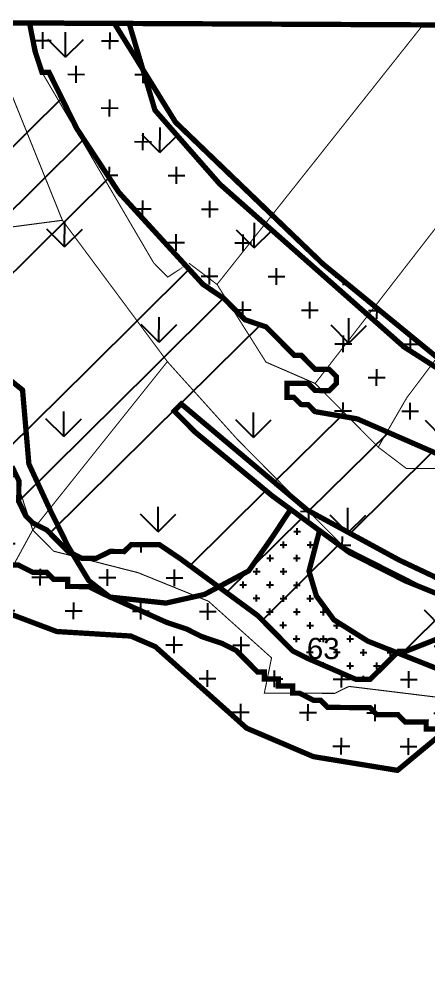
# Model space of a CAD drawing. Header units: metres. Extents: x 318080 to 326887, y 1838772 to 1852662.
# Drawn here: x 324579 to 324813, y 1852085 to 1852635 of the extents above; entities that cross this region are included whole.
import ezdxf

# ---------------------------------------------------------------- set-up
doc = ezdxf.new("R2010")
doc.units = ezdxf.units.M
doc.header["$MEASUREMENT"] = 0
for name, color, linetype in [('CRZ LINE FOR RIVER OR CREEK', 84, 'Continuous'), ('CVCA', 229, 'Continuous'), ('HAZARDS LINE', 1, 'Continuous'), ('HIGH TIDE LINE', 6, 'Continuous'), ('INTERTIDAL ZONE', 5, 'Continuous'), ('MANGROOVES', 112, 'Continuous'), ('NDZ-200M FROM CRZ', 30, 'Continuous'), ('SURVEY NO.', 7, 'Continuous'), ('SURVEY PLOT BOUNDARY', 35, 'Continuous')]:
    doc.layers.add(name, color=color, linetype=linetype)
doc.styles.add('PDF Arial', font='arial.ttf')
pattern_1 = [(359.724175, (307091.112, 1837970.982), (19.304521, 19.119544), [9.606128, -28.818383]), (89.724175, (307095.892, 1837966.156), (-19.119544, 19.304521), [9.606128, -28.818383])]

# ---------------------------------------------------------------- blocks, each defined once
blk = doc.blocks.new('22')
at = {"layer": 'CVCA'}
h = blk.add_hatch(dxfattribs=at)
h.set_pattern_fill('GOST_GROUND', color=256, scale=12.102208, angle=-0.2758)
h.set_pattern_definition([(44.7242, (307091.11, 1837970.98), (171.1491, -0.8239), [242.0442]), (44.7242, (307127.42, 1837970.81), (171.1491, -0.8239), [242.0442]), (44.7242, (307163.72, 1837970.63), (171.1491, -0.8239), [242.0442])])
h.paths.add_polyline_path([(324679.42, 1852398.37), (324667.38, 1852410.53), (324671.43, 1852414.54), (324743.74, 1852353.68), (324796.05, 1852325.19), (324856.42, 1852296.65), (324868.5, 1852292.56), (324872.51, 1852288.51), (324908.76, 1852276.23), (324953.03, 1852255.84), (324957.07, 1852255.83), (324965.11, 1852251.75), (324977.19, 1852247.66), (325005.35, 1852231.39), (325021.47, 1852227.27), (325045.65, 1852223.12), (325053.7, 1852219.05), (325061.77, 1852219.01), (325081.92, 1852214.88), (325106.12, 1852214.76), (325110.17, 1852218.78), (325146.48, 1852218.6), (325158.56, 1852214.51), (325166.62, 1852214.47), (325166.6, 1852210.44), (325170.62, 1852206.38), (325170.54, 1852190.25), (325174.56, 1852186.19), (325174.54, 1852182.16), (325178.57, 1852182.14), (325178.61, 1852190.21), (325182.68, 1852198.26), (325182.74, 1852210.36), (325186.81, 1852218.41), (325186.89, 1852234.55), (325114.42, 1852263.14), (325062.06, 1852279.53), (324772.23, 1852405.99), (324748.05, 1852410.14), (324744.04, 1852414.19), (324740, 1852414.21), (324735.99, 1852418.27), (324731.95, 1852418.29), (324731.99, 1852426.36), (324744.09, 1852426.3), (324748.11, 1852422.24), (324756.18, 1852422.21), (324760.23, 1852426.22), (324760.25, 1852430.25), (324756.23, 1852434.31), (324748.17, 1852434.35), (324740.14, 1852442.45), (324736.1, 1852442.47), (324732.09, 1852446.53), (324724.06, 1852454.64), (324720.05, 1852458.69), (324707.96, 1852462.78), (324695.92, 1852474.94), (324683.86, 1852483.07), (324635.71, 1852535.75), (324627.7, 1852547.89), (324611.68, 1852572.18), (324595.7, 1852604.53), (324591.67, 1852604.55), (324587.69, 1852616.67), (324584.54, 1852632.82), (324490.96, 1852633.27), (324486.91, 1852629.26), (324482.85, 1852625.24), (324482.83, 1852621.21), (324486.85, 1852617.16), (324486.83, 1852613.12), (324498.85, 1852596.93), (324502.83, 1852584.8), (324506.84, 1852580.75), (324506.8, 1852572.68), (324510.82, 1852568.63), (324506.71, 1852552.51), (324502.58, 1852532.36), (324506.57, 1852524.27), (324506.49, 1852508.13), (324502.46, 1852508.15), (324498.41, 1852504.13), (324494.37, 1852504.15), (324490.32, 1852500.14), (324490.2, 1852475.93), (324494.18, 1852463.81), (324494.16, 1852459.78), (324498.13, 1852447.65), (324502.13, 1852439.57), (324506.12, 1852431.48), (324518.19, 1852423.35), (324522.2, 1852419.3), (324546.34, 1852407.08), (324554.39, 1852403), (324558.43, 1852402.98), (324566.47, 1852398.91), (324570.47, 1852390.82), (324574.48, 1852386.77), (324574.44, 1852378.7), (324578.44, 1852370.61), (324578.38, 1852358.51), (324582.38, 1852350.42), (324586.39, 1852346.37), (324594.44, 1852342.29), (324602.47, 1852334.19), (324606.48, 1852330.13), (324614.53, 1852326.06), (324622.6, 1852326.02), (324630.68, 1852330.02), (324638.75, 1852329.98), (324642.8, 1852333.99), (324658.94, 1852333.92), (324671, 1852325.79), (324715.22, 1852293.3), (324735.29, 1852273.03), (324743.34, 1852268.96), (324771.51, 1852256.72), (324779.58, 1852256.68), (324787.69, 1852264.71), (324795.79, 1852272.74), (324799.83, 1852272.72), (324820.04, 1852280.69), (324824.09, 1852284.71), (324824.17, 1852300.84), (324820.15, 1852304.9), (324800.02, 1852313.06), (324767.83, 1852329.36), (324723.61, 1852361.84)])
at = {"layer": 'INTERTIDAL ZONE'}
h = blk.add_hatch(dxfattribs=at)
h.set_pattern_fill('CROSS', color=256, scale=1.210221, angle=-0.2758)
h.set_pattern_definition([(359.724175, (307091.112, 1837970.982), (7.7218084, 7.6478177), [3.842451, -11.527353]), (89.724175, (307093.024, 1837969.051), (-7.6478177, 7.7218084), [3.842451, -11.527353])])
h.paths.add_polyline_path([(324744.6, 1852318.72), (324750.64, 1852341.98), (324734.1, 1852354.14), (324723.83, 1852338.56), (324710.07, 1852318.91), (324692.86, 1852309.73), (324715.22, 1852293.3), (324735.29, 1852273.03), (324743.34, 1852268.96), (324771.51, 1852256.72), (324779.58, 1852256.68), (324787.69, 1852264.71), (324795.04, 1852271.99), (324778.29, 1852278.63), (324758.88, 1852290.85), (324748.83, 1852304.55)])
at = {"layer": 'MANGROOVES'}
h = blk.add_hatch(dxfattribs=at)
h.set_pattern_fill('GRASS', color=256, scale=3.025552, angle=-0.2758)
h.set_pattern_definition([(89.72418, (307091.11, 1837970.98), (-54.07824, 54.60143), [14.4092, -94.27174]), (44.72418, (307091.11, 1837970.98), (-54.07824, 54.60143), [14.4092, -62.43983]), (134.72418, (307091.11, 1837970.98), (-54.60143, -54.07824), [14.4092, -62.43983])])
h.paths.add_polyline_path([(324462.95, 1852633.29), (324464.93, 1852623.42), (324473.67, 1852601.9), (324483.73, 1852588.46), (324490.71, 1852568.71), (324487.1, 1852554.32), (324468.83, 1852541.77), (324455.47, 1852497.94), (324448.51, 1852472.45), (324445.93, 1852456.65), (324451.75, 1852436.22), (324462.42, 1852419.56), (324481.62, 1852413.66), (324514.49, 1852412.99), (324546.14, 1852420.67), (324571.73, 1852429.65), (324580.54, 1852422.53), (324584.17, 1852380.17), (324596.43, 1852353.58), (324606.7, 1852332.8), (324618.5, 1852313.29), (324630.59, 1852303.88), (324662.69, 1852300.44), (324684.72, 1852305.38), (324710.07, 1852318.91), (324723.83, 1852338.56), (324734.1, 1852354.14), (324750.64, 1852341.98), (324744.6, 1852318.72), (324748.83, 1852304.55), (324758.88, 1852290.85), (324778.29, 1852278.63), (324852.85, 1852249.07), (324973.77, 1852203), (325047.38, 1852176.57), (325159.01, 1852145.71), (325196.94, 1852144.77), (325214.97, 1852159.09), (325227.43, 1852173.69), (325236.15, 1852199.17), (325232.99, 1852224.71), (325228.35, 1852259.11), (325210.49, 1852268.97), (325184.45, 1852280.8), (325158.21, 1852293.82), (325051.84, 1852337.83), (324914.97, 1852391.01), (324823.98, 1852431.25), (324799.03, 1852447.2), (324693.49, 1852540.52), (324656.38, 1852582.85), (324641.61, 1852632.55)])
at = {"layer": 'NDZ-200M FROM CRZ'}
h = blk.add_hatch(dxfattribs=at)
h.set_pattern_fill('CROSS', color=256, scale=3.025552, angle=-0.2758)
h.set_pattern_definition(pattern_1)
h.paths.add_polyline_path([(325148.5, 1852183.98), (325170.48, 1852178.14), (325178.57, 1852181.33), (325178.57, 1852182.14), (325174.54, 1852182.16), (325174.56, 1852186.19), (325170.54, 1852190.25), (325170.62, 1852206.38), (325166.6, 1852210.44), (325166.62, 1852214.47), (325158.56, 1852214.51), (325146.48, 1852218.6), (325110.17, 1852218.78), (325106.12, 1852214.76), (325081.92, 1852214.88), (325061.77, 1852219.01), (325053.7, 1852219.05), (325045.65, 1852223.12), (325021.47, 1852227.27), (325005.35, 1852231.39), (324977.19, 1852247.66), (324965.11, 1852251.75), (324957.07, 1852255.83), (324953.03, 1852255.84), (324908.76, 1852276.23), (324872.51, 1852288.51), (324868.5, 1852292.56), (324856.42, 1852296.65), (324796.05, 1852325.19), (324743.74, 1852353.68), (324671.43, 1852414.54), (324667.38, 1852410.53), (324679.42, 1852398.37), (324723.61, 1852361.84), (324767.83, 1852329.36), (324800.02, 1852313.06), (324820.15, 1852304.9), (324824.17, 1852300.84), (324824.09, 1852284.71), (324820.04, 1852280.69), (324799.83, 1852272.72), (324795.79, 1852272.74), (324787.69, 1852264.71), (324779.58, 1852256.68), (324771.51, 1852256.72), (324743.34, 1852268.96), (324735.29, 1852273.03), (324715.22, 1852293.3), (324671, 1852325.79), (324658.94, 1852333.92), (324642.8, 1852333.99), (324638.75, 1852329.98), (324630.68, 1852330.02), (324622.6, 1852326.02), (324614.53, 1852326.06), (324606.48, 1852330.13), (324602.47, 1852334.19), (324594.44, 1852342.29), (324586.39, 1852346.37), (324582.38, 1852350.42), (324578.38, 1852358.51), (324578.44, 1852370.61), (324574.44, 1852378.7), (324574.48, 1852386.77), (324570.47, 1852390.82), (324566.47, 1852398.91), (324558.43, 1852402.98), (324554.39, 1852403), (324546.34, 1852407.08), (324522.2, 1852419.3), (324518.19, 1852423.35), (324506.12, 1852431.48), (324502.13, 1852439.57), (324498.13, 1852447.65), (324494.16, 1852459.78), (324494.18, 1852463.81), (324490.2, 1852475.93), (324490.32, 1852500.14), (324494.37, 1852504.15), (324498.41, 1852504.13), (324502.46, 1852508.15), (324506.49, 1852508.13), (324506.57, 1852524.27), (324502.58, 1852532.36), (324506.71, 1852552.51), (324510.82, 1852568.63), (324506.8, 1852572.68), (324506.84, 1852580.75), (324502.83, 1852584.8), (324498.85, 1852596.93), (324486.83, 1852613.12), (324486.85, 1852617.16), (324482.83, 1852621.21), (324482.85, 1852625.24), (324486.91, 1852629.26), (324490.96, 1852633.27), (324448.02, 1852633.48), (324454.26, 1852550.74), (324439.79, 1852478.19), (324457.64, 1852415.57), (324477.67, 1852387.24), (324506.53, 1852364.44), (324533.93, 1852342.59), (324555.95, 1852308.19), (324574.04, 1852293.98), (324600.13, 1852284.15), (324642.55, 1852281.55), (324656.64, 1852275.43), (324708.86, 1852228.78), (324747.1, 1852212.46), (324795.3, 1852204.59), (324823.82, 1852228.23), (324842.07, 1852248.31), (324960.83, 1852199.32), (325039.35, 1852170.71), (325089.75, 1852166.43), (325124.08, 1852174.33)])
h = blk.add_hatch(dxfattribs=at)
h.set_pattern_fill('CROSS', color=256, scale=3.025552, angle=-0.2758)
h.set_pattern_definition(pattern_1)
h.paths.add_polyline_path([(325191.18, 1852286.97), (325183.17, 1852299.12), (325147.08, 1852343.67), (325143.06, 1852347.72), (325119, 1852376.08), (325114.98, 1852380.13), (325098.92, 1852396.35), (325090.92, 1852408.49), (325074.88, 1852428.74), (325062.84, 1852440.9), (325050.77, 1852449.03), (325038.73, 1852461.19), (325034.74, 1852469.28), (325030.72, 1852473.33), (325014.68, 1852493.58), (325010.67, 1852497.63), (325006.67, 1852505.72), (324982.59, 1852530.05), (324974.58, 1852542.19), (324970.56, 1852546.24), (324918.42, 1852607.01), (324899.17, 1852631.31), (324827.66, 1852631.65), (324836.19, 1852626), (324955.25, 1852479.04), (325100.56, 1852317.67), (325001.93, 1852358.49), (324826.82, 1852433.97), (324752.49, 1852494.84), (324668.17, 1852575.94), (324633.14, 1852632.59), (324584.54, 1852632.82), (324587.69, 1852616.67), (324591.67, 1852604.55), (324595.7, 1852604.53), (324611.68, 1852572.18), (324627.7, 1852547.89), (324635.71, 1852535.75), (324683.86, 1852483.07), (324695.92, 1852474.94), (324707.96, 1852462.78), (324720.05, 1852458.69), (324724.06, 1852454.64), (324732.09, 1852446.53), (324736.1, 1852442.47), (324740.14, 1852442.45), (324748.17, 1852434.35), (324756.23, 1852434.31), (324760.25, 1852430.25), (324760.23, 1852426.22), (324756.18, 1852422.21), (324748.11, 1852422.24), (324744.09, 1852426.3), (324731.99, 1852426.36), (324731.95, 1852418.29), (324735.99, 1852418.27), (324740, 1852414.21), (324744.04, 1852414.19), (324748.05, 1852410.14), (324772.23, 1852405.99), (325062.06, 1852279.53), (325114.42, 1852263.14), (325186.89, 1852234.55), (325186.81, 1852218.41), (325182.74, 1852210.36), (325182.68, 1852198.26), (325178.61, 1852190.21), (325178.57, 1852181.33), (325190.69, 1852186.11), (325212.95, 1852202.15), (325322.27, 1852118.53), (325528.67, 1852006.97), (325701.42, 1851860.9), (325793.86, 1851791.87), (325875.27, 1851751.94), (325987.23, 1851738.49), (326063.92, 1851748.21), (326111.03, 1851774.96), (326136.75, 1851794.25), (326177.05, 1851785.99), (326187.07, 1851773.84), (326220.12, 1851730.56), (326231.28, 1851689.73), (326236.03, 1851672.25), (326237.01, 1851672.74), (326237.13, 1851696.94), (326241.26, 1851717.1), (326241.43, 1851753.4), (326233.37, 1851753.44), (326233.66, 1851813.96), (326229.64, 1851818.01), (326229.66, 1851822.05), (326221.61, 1851826.12), (326217.58, 1851826.14), (326213.57, 1851830.19), (326209.53, 1851830.21), (326205.52, 1851834.27), (326201.48, 1851834.29), (326197.47, 1851838.34), (326197.45, 1851834.31), (326177.28, 1851834.4), (326169.23, 1851838.48), (326153.14, 1851846.62), (326149.12, 1851850.68), (326141.04, 1851846.68), (326136.98, 1851842.67), (326104.71, 1851842.82), (326100.66, 1851838.81), (326092.59, 1851838.84), (326092.57, 1851834.81), (326088.54, 1851834.83), (326092.55, 1851830.78), (326092.5, 1851818.67), (326084.43, 1851818.71), (326084.37, 1851806.61), (326080.32, 1851802.59), (326076.3, 1851806.65), (326064.2, 1851806.71), (326056.11, 1851802.71), (326052.06, 1851798.7), (326048.03, 1851798.71), (326043.97, 1851794.7), (326039.94, 1851794.72), (326023.79, 1851790.76), (325995.55, 1851790.9), (325991.5, 1851786.88), (325987.48, 1851790.94), (325983.47, 1851794.99), (325975.4, 1851795.03), (325971.39, 1851799.08), (325967.33, 1851795.07), (325955.23, 1851795.13), (325945.56, 1851796.79), (325947.17, 1851795.17), (325943.11, 1851791.15), (325926.98, 1851791.23), (325922.96, 1851795.28), (325914.86, 1851787.25), (325906.79, 1851787.29), (325902.74, 1851783.28), (325886.5, 1851763.18), (325886.52, 1851767.22), (325894.67, 1851783.32), (325890.65, 1851787.37), (325882.59, 1851787.41), (325878.59, 1851795.5), (325874.58, 1851799.55), (325870.54, 1851799.57), (325874.6, 1851803.58), (325874.62, 1851807.62), (325878.67, 1851811.63), (325878.71, 1851819.7), (325858.54, 1851819.8), (325854.53, 1851823.85), (325842.42, 1851823.91), (325834.38, 1851827.98), (325830.34, 1851828), (325794.16, 1851852.38), (325790.16, 1851860.47), (325782.13, 1851868.58), (325778.12, 1851872.63), (325774.1, 1851876.69), (325774.14, 1851884.76), (325770.13, 1851888.81), (325753.99, 1851888.89), (325749.94, 1851884.87), (325745.93, 1851888.93), (325741.89, 1851888.95), (325737.88, 1851893), (325737.9, 1851897.03), (325733.88, 1851901.09), (325713.83, 1851925.39), (325673.65, 1851957.86), (325641.5, 1851982.22), (325637.48, 1851986.28), (325633.47, 1851990.33), (325621.42, 1852002.49), (325605.33, 1852010.64), (325601.31, 1852014.69), (325597.3, 1852018.74), (325585.24, 1852026.87), (325561.13, 1852047.16), (325549.05, 1852051.25), (325476.6, 1852083.88), (325428.33, 1852112.35), (325424.3, 1852112.37), (325420.28, 1852116.42), (325412.23, 1852120.5), (325408.22, 1852124.55), (325404.21, 1852128.6), (325400.19, 1852132.66), (325388.15, 1852144.82), (325343.87, 1852165.21), (325339.86, 1852169.26), (325319.73, 1852177.42), (325303.67, 1852193.64), (325295.63, 1852197.71), (325287.6, 1852205.82), (325243.38, 1852238.31)])
at = {"layer": 'CRZ LINE FOR RIVER OR CREEK', "ltscale": 0.1, "const_width": 3.03, "flags": 128}
for points in [[(324574.04, 1852293.98), (324600.13, 1852284.15), (324642.55, 1852281.55), (324656.64, 1852275.43), (324708.86, 1852228.78), (324747.1, 1852212.46), (324795.3, 1852204.59), (324823.82, 1852228.23), (324842.07, 1852248.31), (324960.83, 1852199.32), (325039.35, 1852170.71), (325089.75, 1852166.43), (325124.08, 1852174.33), (325148.5, 1852183.98), (325170.48, 1852178.14), (325190.69, 1852186.11), (325212.95, 1852202.15), (325322.27, 1852118.53)], [(324633.14, 1852632.59), (324668.17, 1852575.94), (324752.49, 1852494.84), (324826.82, 1852433.97), (325001.93, 1852358.49), (325100.56, 1852317.67), (324955.25, 1852479.04), (324836.19, 1852626), (324827.66, 1852631.65)]]:
    blk.add_lwpolyline(points, dxfattribs=at)
at = {"layer": 'CVCA', "lineweight": 50}
for points in [[(324584.54, 1852632.82), (324490.96, 1852633.27)], [(324578.38, 1852358.51), (324582.38, 1852350.42), (324586.39, 1852346.37), (324594.44, 1852342.29), (324602.47, 1852334.19), (324606.48, 1852330.13), (324614.53, 1852326.06), (324622.6, 1852326.02), (324630.68, 1852330.02), (324638.75, 1852329.98), (324642.8, 1852333.99), (324658.94, 1852333.92), (324671, 1852325.79), (324715.22, 1852293.3), (324735.29, 1852273.03), (324743.34, 1852268.96), (324771.51, 1852256.72), (324779.58, 1852256.68), (324787.69, 1852264.71), (324795.79, 1852272.74), (324799.83, 1852272.72), (324820.04, 1852280.69)], [(324820.15, 1852304.9), (324800.02, 1852313.06), (324767.83, 1852329.36), (324723.61, 1852361.84), (324679.42, 1852398.37), (324667.38, 1852410.53), (324671.43, 1852414.54), (324743.74, 1852353.68), (324796.05, 1852325.19), (324856.42, 1852296.65)], [(325062.06, 1852279.53), (324772.23, 1852405.99), (324748.05, 1852410.14), (324744.04, 1852414.19), (324740, 1852414.21), (324735.99, 1852418.27), (324731.95, 1852418.29), (324731.99, 1852426.36), (324744.09, 1852426.3), (324748.11, 1852422.24), (324756.18, 1852422.21), (324760.23, 1852426.22), (324760.25, 1852430.25), (324756.23, 1852434.31), (324748.17, 1852434.35), (324740.14, 1852442.45), (324736.1, 1852442.47), (324732.09, 1852446.53), (324724.06, 1852454.64), (324720.05, 1852458.69), (324707.96, 1852462.78), (324695.92, 1852474.94), (324683.86, 1852483.07), (324635.71, 1852535.75), (324627.7, 1852547.89), (324611.68, 1852572.18), (324595.7, 1852604.53), (324591.67, 1852604.55), (324587.69, 1852616.67), (324584.54, 1852632.82)]]:
    blk.add_lwpolyline(points, dxfattribs=at)
at = {"layer": 'HAZARDS LINE', "lineweight": 18, "const_width": 3.03}
blk.add_lwpolyline([(324574.17, 1852322.22), (324578.21, 1852322.2), (324586.25, 1852318.13), (324594.32, 1852318.09), (324598.34, 1852314.03), (324606.4, 1852314), (324606.38, 1852309.96), (324618.49, 1852309.9), (324626.53, 1852305.83), (324662.76, 1852289.52), (324674.84, 1852285.43), (324682.89, 1852281.35), (324694.97, 1852277.26), (324703.02, 1852273.19), (324711.05, 1852265.08), (324715.06, 1852261.02), (324719.1, 1852261.01), (324719.08, 1852256.97), (324727.14, 1852256.93), (324727.12, 1852252.9), (324735.19, 1852252.86), (324735.17, 1852248.82), (324739.21, 1852248.81), (324747.25, 1852244.73), (324751.29, 1852244.71), (324755.3, 1852240.66), (324779.5, 1852240.54), (324783.52, 1852236.49), (324795.62, 1852236.43), (324799.63, 1852232.38), (324811.73, 1852232.32), (324811.72, 1852228.28), (324823.82, 1852228.23)], dxfattribs=at)
at = {"layer": 'HIGH TIDE LINE', "lineweight": 35, "const_width": 3.03}
for points in [[(324584.54, 1852632.82), (324587.69, 1852616.67), (324591.67, 1852604.55), (324595.7, 1852604.53), (324611.68, 1852572.18), (324627.7, 1852547.89), (324635.71, 1852535.75), (324683.86, 1852483.07), (324695.92, 1852474.94), (324707.96, 1852462.78), (324720.05, 1852458.69), (324724.06, 1852454.64), (324732.09, 1852446.53), (324736.1, 1852442.47), (324740.14, 1852442.45), (324748.17, 1852434.35), (324756.23, 1852434.31), (324760.25, 1852430.25), (324760.23, 1852426.22), (324756.18, 1852422.21), (324748.11, 1852422.24), (324744.09, 1852426.3), (324731.99, 1852426.36), (324731.95, 1852418.29), (324735.99, 1852418.27), (324740, 1852414.21), (324744.04, 1852414.19), (324748.05, 1852410.14), (324772.23, 1852405.99), (325062.06, 1852279.53)], [(324856.42, 1852296.65), (324796.05, 1852325.19), (324743.74, 1852353.68), (324671.43, 1852414.54), (324667.38, 1852410.53), (324679.42, 1852398.37), (324723.61, 1852361.84), (324767.83, 1852329.36), (324800.02, 1852313.06), (324820.15, 1852304.9)], [(324820.04, 1852280.69), (324799.83, 1852272.72), (324795.79, 1852272.74), (324787.69, 1852264.71), (324779.58, 1852256.68), (324771.51, 1852256.72), (324743.34, 1852268.96), (324735.29, 1852273.03), (324715.22, 1852293.3), (324671, 1852325.79), (324658.94, 1852333.92), (324642.8, 1852333.99), (324638.75, 1852329.98), (324630.68, 1852330.02), (324622.6, 1852326.02), (324614.53, 1852326.06), (324606.48, 1852330.13), (324602.47, 1852334.19), (324594.44, 1852342.29), (324586.39, 1852346.37), (324582.38, 1852350.42), (324578.38, 1852358.51), (324578.44, 1852370.61), (324574.44, 1852378.7)]]:
    blk.add_lwpolyline(points, dxfattribs=at)
at = {"layer": 'INTERTIDAL ZONE', "const_width": 3.03, "flags": 128}
blk.add_lwpolyline([(324744.6, 1852318.72), (324750.64, 1852341.98), (324734.1, 1852354.14), (324723.83, 1852338.56), (324710.07, 1852318.91), (324692.86, 1852309.73), (324715.22, 1852293.3), (324735.29, 1852273.03), (324743.34, 1852268.96), (324771.51, 1852256.72), (324779.58, 1852256.68), (324787.69, 1852264.71), (324795.04, 1852271.99), (324778.29, 1852278.63), (324758.88, 1852290.85), (324748.83, 1852304.55)], close=True, dxfattribs=at)
at = {"layer": 'MANGROOVES', "const_width": 3.03, "flags": 128}
for points in [[(324571.73, 1852429.65), (324580.54, 1852422.53), (324584.17, 1852380.17), (324596.43, 1852353.58), (324606.7, 1852332.8), (324618.5, 1852313.29), (324630.59, 1852303.88), (324662.69, 1852300.44), (324684.72, 1852305.38), (324710.07, 1852318.91), (324723.83, 1852338.56), (324734.1, 1852354.14), (324750.64, 1852341.98), (324744.6, 1852318.72), (324748.83, 1852304.55), (324758.88, 1852290.85), (324778.29, 1852278.63), (324852.85, 1852249.07)], [(324823.98, 1852431.25), (324799.03, 1852447.2), (324693.49, 1852540.52), (324656.38, 1852582.85), (324641.61, 1852632.55), (324462.95, 1852633.29)]]:
    blk.add_lwpolyline(points, dxfattribs=at)
at = {"layer": 'NDZ-200M FROM CRZ', "const_width": 3.03, "flags": 128}
for points in [[(324856.42, 1852296.65), (324796.05, 1852325.19), (324743.74, 1852353.68), (324671.43, 1852414.54), (324667.38, 1852410.53), (324679.42, 1852398.37), (324723.61, 1852361.84), (324767.83, 1852329.36), (324800.02, 1852313.06), (324820.15, 1852304.9)], [(324820.04, 1852280.69), (324799.83, 1852272.72), (324795.79, 1852272.74), (324787.69, 1852264.71), (324779.58, 1852256.68), (324771.51, 1852256.72), (324743.34, 1852268.96), (324735.29, 1852273.03), (324715.22, 1852293.3), (324671, 1852325.79), (324658.94, 1852333.92), (324642.8, 1852333.99), (324638.75, 1852329.98), (324630.68, 1852330.02), (324622.6, 1852326.02), (324614.53, 1852326.06), (324606.48, 1852330.13), (324602.47, 1852334.19), (324594.44, 1852342.29), (324586.39, 1852346.37), (324582.38, 1852350.42), (324578.38, 1852358.51), (324578.44, 1852370.61), (324574.44, 1852378.7)], [(324574.04, 1852293.98), (324600.13, 1852284.15), (324642.55, 1852281.55), (324656.64, 1852275.43), (324708.86, 1852228.78), (324747.1, 1852212.46), (324795.3, 1852204.59), (324823.82, 1852228.23)], [(324899.17, 1852631.31), (324448.02, 1852633.48)], [(324574.04, 1852293.98), (324600.13, 1852284.15), (324642.55, 1852281.55), (324656.64, 1852275.43), (324708.86, 1852228.78), (324747.1, 1852212.46), (324795.3, 1852204.59), (324823.82, 1852228.23), (324842.07, 1852248.31), (324960.83, 1852199.32), (325039.35, 1852170.71), (325089.75, 1852166.43), (325124.08, 1852174.33), (325148.5, 1852183.98), (325170.48, 1852178.14), (325190.69, 1852186.11), (325212.95, 1852202.15), (325322.27, 1852118.53)], [(324826.82, 1852433.97), (324752.49, 1852494.84), (324668.17, 1852575.94), (324633.14, 1852632.59), (324584.54, 1852632.82), (324587.69, 1852616.67), (324591.67, 1852604.55), (324595.7, 1852604.53), (324611.68, 1852572.18), (324627.7, 1852547.89), (324635.71, 1852535.75), (324683.86, 1852483.07), (324695.92, 1852474.94), (324707.96, 1852462.78), (324720.05, 1852458.69), (324724.06, 1852454.64), (324732.09, 1852446.53), (324736.1, 1852442.47), (324740.14, 1852442.45), (324748.17, 1852434.35), (324756.23, 1852434.31), (324760.25, 1852430.25), (324760.23, 1852426.22), (324756.18, 1852422.21), (324748.11, 1852422.24), (324744.09, 1852426.3), (324731.99, 1852426.36), (324731.95, 1852418.29), (324735.99, 1852418.27), (324740, 1852414.21), (324744.04, 1852414.19), (324748.05, 1852410.14), (324772.23, 1852405.99), (325062.06, 1852279.53)]]:
    blk.add_lwpolyline(points, dxfattribs=at)
at = {"layer": 'SURVEY PLOT BOUNDARY', "lineweight": 18, "const_width": 0.605}
for points in [[(324882.08, 1852599.11), (324748.13, 1852426.28), (324719.95, 1852438.52), (324691.93, 1852483.03), (324809.91, 1852631.74), (324691.93, 1852483.03), (324675.85, 1852495.21), (324691.93, 1852483.03), (324719.95, 1852438.52), (324748.13, 1852426.28), (324784.26, 1852389.79), (324800.33, 1852377.61), (324820.5, 1852377.52)], [(325271.73, 1852262.38), (325227.36, 1852262.59), (325230.99, 1852177.85), (325202.79, 1852186.06), (325138.33, 1852202.5), (325073.79, 1852202.82), (325013.34, 1852215.21), (324981.11, 1852223.43), (324763.82, 1852333.41), (324703.6, 1852394.22), (324663.48, 1852438.79), (324603.36, 1852519.77), (324567.48, 1852608.7)], [(324567.48, 1852608.7), (324603.36, 1852519.77), (324514.56, 1852508.09)]]:
    blk.add_lwpolyline(points, dxfattribs=at)
for points in [[(324675.85, 1852495.21), (324663.71, 1852487.2), (324655.68, 1852495.31), (324591.67, 1852604.55), (324585.53, 1852632.82), (324591.67, 1852604.55), (324655.68, 1852495.31), (324663.71, 1852487.2)], [(324800.53, 1852417.96), (324784.26, 1852389.79), (324748.13, 1852426.28), (324882.08, 1852599.11), (324918.26, 1852574.73)], [(324946.36, 1852546.36), (324820.5, 1852377.52), (324800.33, 1852377.61), (324784.26, 1852389.79), (324800.53, 1852417.96), (324918.26, 1852574.73)], [(324486.44, 1852532.43), (324502.38, 1852492.01), (324514.56, 1852508.09), (324603.36, 1852519.77), (324663.48, 1852438.79), (324586.37, 1852342.33), (324562.52, 1852415.07), (324526.35, 1852443.48), (324473.95, 1852451.8), (324445.85, 1852480.18), (324442.09, 1852536.68)], [(324504.98, 1852193.45), (324508.53, 1852092.57), (324448.18, 1852125.14), (324411.97, 1852145.48), (324375.72, 1852157.76), (324359.82, 1852206.25), (324347.84, 1852230.52), (324323.98, 1852303.25), (324400.82, 1852343.23), (324437.41, 1852403.57), (324473.95, 1852451.8), (324526.35, 1852443.48), (324562.52, 1852415.07), (324586.37, 1852342.33)], [(324763.82, 1852333.41), (324981.11, 1852223.43), (324968.95, 1852211.39), (324956.85, 1852211.45), (324884.24, 1852211.8), (324868.17, 1852223.98), (324836, 1852244.3), (324767.46, 1852252.7), (324759.37, 1852248.71), (324719.04, 1852248.9), (324723.17, 1852269.05), (324687.02, 1852301.5), (324646.76, 1852317.84), (324598.41, 1852330.17), (324586.37, 1852342.33), (324663.48, 1852438.79), (324703.6, 1852394.22)], [(324719.04, 1852248.9), (324759.37, 1852248.71), (324767.46, 1852252.7), (324836, 1852244.3), (324868.17, 1852223.98), (324884.24, 1852211.8), (324956.85, 1852211.45), (324968.95, 1852211.39), (324981.11, 1852223.43), (325013.34, 1852215.21), (325001.13, 1852191.06), (324899.45, 1852018.07), (324834.34, 1851901.38), (324689.44, 1851966.63), (324601.03, 1852035.64), (324508.53, 1852092.57), (324504.98, 1852193.45), (324586.37, 1852342.33), (324598.41, 1852330.17), (324646.76, 1852317.84), (324687.02, 1852301.5), (324723.17, 1852269.05)]]:
    blk.add_lwpolyline(points, close=True, dxfattribs=at)
at = {"layer": 'SURVEY NO.', "insert": (324743.33, 1852268.27), "char_height": 12.102, "attachment_point": 7, "rotation": 359.7242, "style": 'PDF Arial'}
blk.add_mtext('63', dxfattribs=at)

msp = doc.modelspace()

# ---------------------------------------------------------------- block references
msp.add_blockref('22', (0, 0))

doc.saveas('drawing.dxf')
